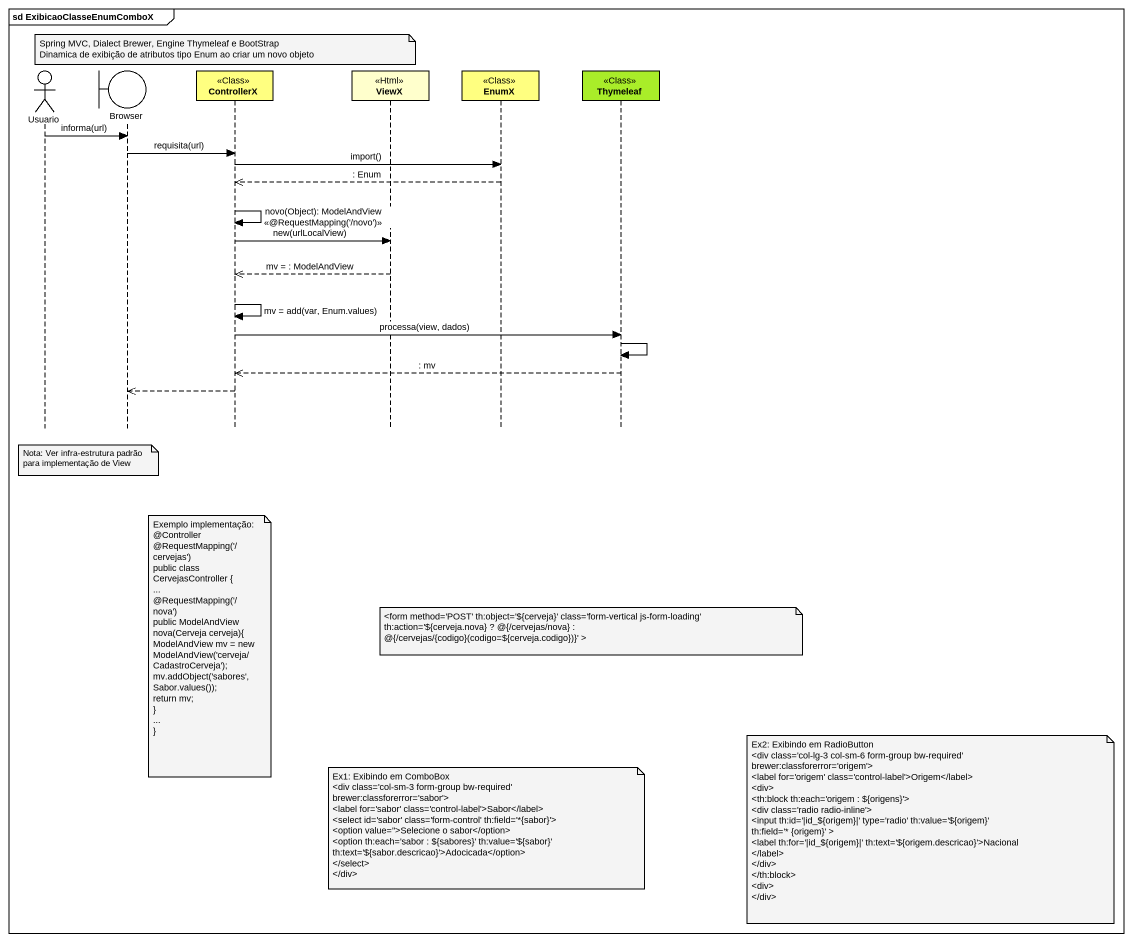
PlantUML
@startuml
mainframe sd ExibicaoClasseEnumComboX
hide footbox
actor Usuario
boundary Browser
participant ControllerX <<Class>> #FFFF80
participant ViewX <<Html>>
participant EnumX <<Class>> #FFFF80
participant Thymeleaf <<Class>> #A9ED29

note over ControllerX
  Spring MVC, Dialect Brewer, Engine Thymeleaf e BootStrap
  Dinamica de exibição de atributos tipo Enum ao criar um novo objeto
end note
Usuario -> Browser : informa(url)
Browser -> ControllerX : requisita(url)
ControllerX -> EnumX : import()
EnumX -->> ControllerX : : Enum
ControllerX -> ControllerX : novo(Object): ModelAndView <<@RequestMapping('/novo')>>
ControllerX -> ViewX : new(urlLocalView)
ViewX -->> ControllerX : mv = : ModelAndView
ControllerX -> ControllerX : mv = add(var, Enum.values)
ControllerX -> Thymeleaf : processa(view, dados)
Thymeleaf -> Thymeleaf
Thymeleaf -->> ControllerX : : mv
ControllerX -->> Browser
note over Browser : Nota: Ver infra-estrutura padrão para implementação de View
note over Thymeleaf
  <form method='POST' th:object='${cerveja}' class='form-vertical js-form-loading'
  th:action='${cerveja.nova} ? @{/cervejas/nova} : @{/cervejas/{codigo}(codigo=${cerveja.codigo})}' >
end note
note over ControllerX
  Exemplo implementação:
  ~@Controller
  ~@RequestMapping('/cervejas')
  public class CervejasController {
  ~...
  ~@RequestMapping('/nova')
  public ModelAndView nova(Cerveja cerveja){
  ModelAndView mv = new ModelAndView('cerveja/CadastroCerveja');
  mv.addObject('sabores', Sabor.values());
  return mv;
  ~}
  ~...
  ~}
end note
note over EnumX
  Ex1: Exibindo em ComboBox
  <div class='col-sm-3 form-group bw-required' brewer:classforerror='sabor'>
  <label for='sabor' class='control-label'>Sabor</label>
  <select id='sabor' class='form-control' th:field='*{sabor}'>
  <option value=''>Selecione o sabor</option>
  <option th:each='sabor : ${sabores}' th:value='${sabor}'
  th:text='${sabor.descricao}'>Adocicada</option>
  </select>
  </div>
end note
note right of Thymeleaf
  Ex2: Exibindo em RadioButton
  <div class='col-lg-3 col-sm-6 form-group bw-required'
  brewer:classforerror='origem'>
  <label for='origem' class='control-label'>Origem</label>
  <div>
  <th:block th:each='origem : ${origens}'>
  <div class='radio radio-inline'>
  <input th:id='|id_${origem}|' type='radio' th:value='${origem}'
  th:field='* {origem}' >
  <label th:for='|id_${origem}|' th:text='${origem.descricao}'>Nacional
  </label>
  </div>
  </th:block>
  <div>
  </div>
end note
@enduml
